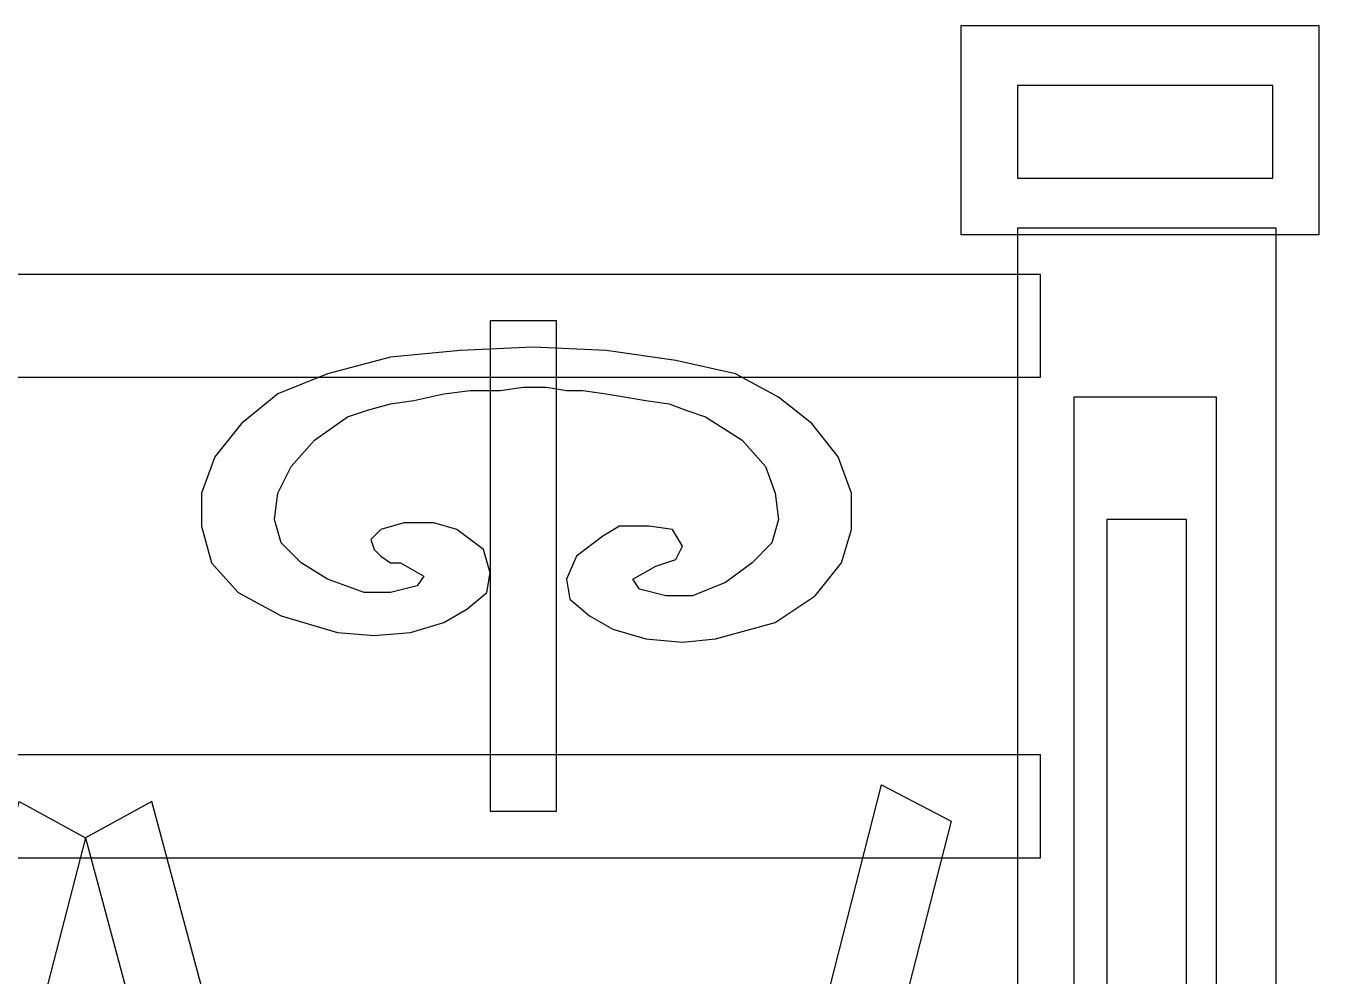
# Model space of a CAD drawing. Header units: centimetres. Extents: x -63 to 58, y -76 to 38.
# Drawn here: x 27.18 to 58.22, y 15.61 to 38.43 of the extents above; entities that cross this region are included whole.
import ezdxf

# ---------------------------------------------------------------- set-up
doc = ezdxf.new("R2010")
doc.units = ezdxf.units.CM
doc.header["$MEASUREMENT"] = 0
doc.layers.add('layer 1', color=7, linetype='Continuous')

msp = doc.modelspace()

# ---------------------------------------------------------------- linework, layer by layer
at = {"layer": 'layer 1', "color": 108}
for points, knots in [([(49.62038, 38.43261), (49.62038, 38.43261), (58.21617, 38.43261), (58.21617, 38.43261), (58.21617, 38.43261), (58.21617, 38.43261), (58.21617, 33.41839), (58.21617, 33.41839), (58.21617, 33.41839), (58.21617, 33.41839), (49.62038, 33.41839), (49.62038, 33.41839), (49.62038, 33.41839), (49.62038, 33.41839), (49.62038, 38.43261), (49.62038, 38.43261)], [0, 0, 0, 0, 0.25, 0.25, 0.25, 0.25, 0.5, 0.5, 0.5, 0.5, 0.75, 0.75, 0.75, 0.75, 1, 1, 1, 1]), ([(50.97342, 33.57757), (50.97342, 33.57757), (57.18149, 33.57757), (57.18149, 33.57757), (57.18149, 33.57757), (57.18149, 33.57757), (57.18149, -72.83518), (57.18149, -72.83518), (57.18149, -72.83518), (57.18149, -72.83518), (50.97342, -72.83518), (50.97342, -72.83518), (50.97342, -72.83518), (50.97342, -72.83518), (50.97342, 33.57757), (50.97342, 33.57757)], [0, 0, 0, 0, 0.25, 0.25, 0.25, 0.25, 0.5, 0.5, 0.5, 0.5, 0.75, 0.75, 0.75, 0.75, 1, 1, 1, 1]), ([(-55.91687, 32.4633), (-55.91687, 32.4633), (51.53055, 32.4633), (51.53055, 32.4633), (51.53055, 32.4633), (51.53055, 32.4633), (51.53055, 29.99599), (51.53055, 29.99599), (51.53055, 29.99599), (51.53055, 29.99599), (-55.91687, 29.99599), (-55.91687, 29.99599), (-55.91687, 29.99599), (-55.91687, 29.99599), (-55.91687, 32.4633), (-55.91687, 32.4633)], [0, 0, 0, 0, 0.25, 0.25, 0.25, 0.25, 0.5, 0.5, 0.5, 0.5, 0.75, 0.75, 0.75, 0.75, 1, 1, 1, 1]), ([(38.3185, 31.34904), (38.3185, 31.34904), (39.91031, 31.34904), (39.91031, 31.34904), (39.91031, 31.34904), (39.91031, 31.34904), (39.91031, 19.56961), (39.91031, 19.56961), (39.91031, 19.56961), (39.91031, 19.56961), (38.3185, 19.56961), (38.3185, 19.56961), (38.3185, 19.56961), (38.3185, 19.56961), (38.3185, 31.34904), (38.3185, 31.34904)], [0, 0, 0, 0, 0.25, 0.25, 0.25, 0.25, 0.5, 0.5, 0.5, 0.5, 0.75, 0.75, 0.75, 0.75, 1, 1, 1, 1]), ([(45.24289, 29.51845), (45.24289, 29.51845), (46.0388, 28.88172), (46.0388, 28.88172), (46.0388, 28.88172), (46.0388, 28.88172), (46.67552, 28.08582), (46.67552, 28.08582), (46.67552, 28.08582), (46.67552, 28.08582), (46.99388, 27.21032), (46.99388, 27.21032), (46.99388, 27.21032), (46.99388, 27.21032), (46.99388, 26.33482), (46.99388, 26.33482), (46.99388, 26.33482), (46.99388, 26.33482), (46.75511, 25.53891), (46.75511, 25.53891), (46.75511, 25.53891), (46.75511, 25.53891), (46.11839, 24.74301), (46.11839, 24.74301), (46.11839, 24.74301), (46.11839, 24.74301), (45.1633, 24.10628), (45.1633, 24.10628), (45.1633, 24.10628), (45.1633, 24.10628), (43.73067, 23.70833), (43.73067, 23.70833), (43.73067, 23.70833), (43.73067, 23.70833), (42.93476, 23.62874), (42.93476, 23.62874), (42.93476, 23.62874), (42.93476, 23.62874), (42.05926, 23.70833), (42.05926, 23.70833), (42.05926, 23.70833), (42.05926, 23.70833), (41.26336, 23.9471), (41.26336, 23.9471), (41.26336, 23.9471), (41.26336, 23.9471), (40.70622, 24.26546), (40.70622, 24.26546), (40.70622, 24.26546), (40.70622, 24.26546), (40.22868, 24.66342), (40.22868, 24.66342), (40.22868, 24.66342), (40.22868, 24.66342), (40.14909, 25.14096), (40.14909, 25.14096), (40.14909, 25.14096), (40.14909, 25.14096), (40.38786, 25.6981), (40.38786, 25.6981), (40.38786, 25.6981), (40.38786, 25.6981), (41.02458, 26.17564), (41.02458, 26.17564), (41.02458, 26.17564), (41.02458, 26.17564), (41.42254, 26.41441), (41.42254, 26.41441), (41.42254, 26.41441), (41.42254, 26.41441), (42.13885, 26.41441), (42.13885, 26.41441), (42.13885, 26.41441), (42.13885, 26.41441), (42.69599, 26.33482), (42.69599, 26.33482), (42.69599, 26.33482), (42.69599, 26.33482), (42.93476, 25.93687), (42.93476, 25.93687), (42.93476, 25.93687), (42.93476, 25.93687), (42.85517, 25.77769), (42.85517, 25.77769), (42.85517, 25.77769), (42.85517, 25.77769), (42.77558, 25.61851), (42.77558, 25.61851), (42.77558, 25.61851), (42.77558, 25.61851), (42.53681, 25.53891), (42.53681, 25.53891), (42.53681, 25.53891), (42.53681, 25.53891), (42.29803, 25.45932), (42.29803, 25.45932), (42.29803, 25.45932), (42.29803, 25.45932), (41.7409, 25.14096), (41.7409, 25.14096), (41.7409, 25.14096), (41.7409, 25.14096), (41.90008, 24.90219), (41.90008, 24.90219), (41.90008, 24.90219), (41.90008, 24.90219), (42.53681, 24.74301), (42.53681, 24.74301), (42.53681, 24.74301), (42.53681, 24.74301), (43.17353, 24.74301), (43.17353, 24.74301), (43.17353, 24.74301), (43.17353, 24.74301), (43.96944, 25.06137), (43.96944, 25.06137), (43.96944, 25.06137), (43.96944, 25.06137), (44.60616, 25.53891), (44.60616, 25.53891), (44.60616, 25.53891), (44.60616, 25.53891), (45.08371, 26.01646), (45.08371, 26.01646), (45.08371, 26.01646), (45.08371, 26.01646), (45.24289, 26.57359), (45.24289, 26.57359), (45.24289, 26.57359), (45.24289, 26.57359), (45.1633, 27.21032), (45.1633, 27.21032), (45.1633, 27.21032), (45.1633, 27.21032), (44.92453, 27.84704), (44.92453, 27.84704), (44.92453, 27.84704), (44.92453, 27.84704), (44.36739, 28.48377), (44.36739, 28.48377), (44.36739, 28.48377), (44.36739, 28.48377), (43.49189, 29.04091), (43.49189, 29.04091), (43.49189, 29.04091), (43.49189, 29.04091), (43.01435, 29.20009), (43.01435, 29.20009), (43.01435, 29.20009), (43.01435, 29.20009), (42.6164, 29.35927), (42.6164, 29.35927), (42.6164, 29.35927), (42.6164, 29.35927), (42.05926, 29.43886), (42.05926, 29.43886), (42.05926, 29.43886), (42.05926, 29.43886), (41.58172, 29.51845), (41.58172, 29.51845), (41.58172, 29.51845), (41.58172, 29.51845), (41.10417, 29.59804), (41.10417, 29.59804), (41.10417, 29.59804), (41.10417, 29.59804), (40.54704, 29.67763), (40.54704, 29.67763), (40.54704, 29.67763), (40.54704, 29.67763), (40.14909, 29.67763), (40.14909, 29.67763), (40.14909, 29.67763), (40.14909, 29.67763), (39.67154, 29.75722), (39.67154, 29.75722), (39.67154, 29.75722), (39.67154, 29.75722), (39.67154, 29.75722), (39.67154, 29.75722), (39.67154, 29.75722), (39.67154, 29.75722), (39.67154, 29.75722), (39.67154, 29.75722), (39.67154, 29.75722), (39.67154, 29.75722), (39.67154, 29.75722), (39.67154, 29.75722), (39.67154, 29.75722), (39.67154, 29.75722), (39.67154, 29.75722), (39.67154, 29.75722), (39.67154, 29.75722), (39.67154, 29.75722), (39.11441, 29.75722), (39.11441, 29.75722), (39.11441, 29.75722), (39.11441, 29.75722), (38.55727, 29.67763), (38.55727, 29.67763), (38.55727, 29.67763), (38.55727, 29.67763), (37.84096, 29.67763), (37.84096, 29.67763), (37.84096, 29.67763), (37.84096, 29.67763), (37.20423, 29.59804), (37.20423, 29.59804), (37.20423, 29.59804), (37.20423, 29.59804), (36.48791, 29.43886), (36.48791, 29.43886), (36.48791, 29.43886), (36.48791, 29.43886), (35.93078, 29.35927), (35.93078, 29.35927), (35.93078, 29.35927), (35.93078, 29.35927), (35.37364, 29.20009), (35.37364, 29.20009), (35.37364, 29.20009), (35.37364, 29.20009), (34.8961, 29.04091), (34.8961, 29.04091), (34.8961, 29.04091), (34.8961, 29.04091), (34.10019, 28.48377), (34.10019, 28.48377), (34.10019, 28.48377), (34.10019, 28.48377), (33.54306, 27.84704), (33.54306, 27.84704), (33.54306, 27.84704), (33.54306, 27.84704), (33.2247, 27.21032), (33.2247, 27.21032), (33.2247, 27.21032), (33.2247, 27.21032), (33.14511, 26.57359), (33.14511, 26.57359), (33.14511, 26.57359), (33.14511, 26.57359), (33.30429, 26.01646), (33.30429, 26.01646), (33.30429, 26.01646), (33.30429, 26.01646), (33.78183, 25.53891), (33.78183, 25.53891), (33.78183, 25.53891), (33.78183, 25.53891), (34.41856, 25.14096), (34.41856, 25.14096), (34.41856, 25.14096), (34.41856, 25.14096), (35.29405, 24.8226), (35.29405, 24.8226), (35.29405, 24.8226), (35.29405, 24.8226), (35.93078, 24.8226), (35.93078, 24.8226), (35.93078, 24.8226), (35.93078, 24.8226), (36.5675, 24.98178), (36.5675, 24.98178), (36.5675, 24.98178), (36.5675, 24.98178), (36.72669, 25.22055), (36.72669, 25.22055), (36.72669, 25.22055), (36.72669, 25.22055), (36.16955, 25.53891), (36.16955, 25.53891), (36.16955, 25.53891), (36.16955, 25.53891), (35.93078, 25.53891), (35.93078, 25.53891), (35.93078, 25.53891), (35.93078, 25.53891), (35.69201, 25.6981), (35.69201, 25.6981), (35.69201, 25.6981), (35.69201, 25.6981), (35.53283, 25.85728), (35.53283, 25.85728), (35.53283, 25.85728), (35.53283, 25.85728), (35.45324, 26.09605), (35.45324, 26.09605), (35.45324, 26.09605), (35.45324, 26.09605), (35.69201, 26.33482), (35.69201, 26.33482), (35.69201, 26.33482), (35.69201, 26.33482), (36.24914, 26.494), (36.24914, 26.494), (36.24914, 26.494), (36.24914, 26.494), (36.96546, 26.494), (36.96546, 26.494), (36.96546, 26.494), (36.96546, 26.494), (37.52259, 26.33482), (37.52259, 26.33482), (37.52259, 26.33482), (37.52259, 26.33482), (38.15932, 25.85728), (38.15932, 25.85728), (38.15932, 25.85728), (38.15932, 25.85728), (38.3185, 25.30014), (38.3185, 25.30014), (38.3185, 25.30014), (38.3185, 25.30014), (38.23891, 24.8226), (38.23891, 24.8226), (38.23891, 24.8226), (38.23891, 24.8226), (37.76137, 24.42465), (37.76137, 24.42465), (37.76137, 24.42465), (37.76137, 24.42465), (37.20423, 24.10628), (37.20423, 24.10628), (37.20423, 24.10628), (37.20423, 24.10628), (36.40832, 23.86751), (36.40832, 23.86751), (36.40832, 23.86751), (36.40832, 23.86751), (35.53283, 23.78792), (35.53283, 23.78792), (35.53283, 23.78792), (35.53283, 23.78792), (34.65733, 23.86751), (34.65733, 23.86751), (34.65733, 23.86751), (34.65733, 23.86751), (33.30429, 24.26546), (33.30429, 24.26546), (33.30429, 24.26546), (33.30429, 24.26546), (32.26961, 24.8226), (32.26961, 24.8226), (32.26961, 24.8226), (32.26961, 24.8226), (31.63288, 25.53891), (31.63288, 25.53891), (31.63288, 25.53891), (31.63288, 25.53891), (31.39411, 26.41441), (31.39411, 26.41441), (31.39411, 26.41441), (31.39411, 26.41441), (31.39411, 27.21032), (31.39411, 27.21032), (31.39411, 27.21032), (31.39411, 27.21032), (31.71247, 28.08582), (31.71247, 28.08582), (31.71247, 28.08582), (31.71247, 28.08582), (32.3492, 28.88172), (32.3492, 28.88172), (32.3492, 28.88172), (32.3492, 28.88172), (33.2247, 29.59804), (33.2247, 29.59804), (33.2247, 29.59804), (33.2247, 29.59804), (34.41856, 30.07558), (34.41856, 30.07558), (34.41856, 30.07558), (34.41856, 30.07558), (35.93078, 30.47354), (35.93078, 30.47354), (35.93078, 30.47354), (35.93078, 30.47354), (37.60218, 30.63272), (37.60218, 30.63272), (37.60218, 30.63272), (37.60218, 30.63272), (39.35318, 30.71231), (39.35318, 30.71231), (39.35318, 30.71231), (39.35318, 30.71231), (41.10417, 30.63272), (41.10417, 30.63272), (41.10417, 30.63272), (41.10417, 30.63272), (42.77558, 30.39395), (42.77558, 30.39395), (42.77558, 30.39395), (42.77558, 30.39395), (44.20821, 30.07558), (44.20821, 30.07558), (44.20821, 30.07558), (44.20821, 30.07558), (45.24289, 29.51845), (45.24289, 29.51845)], [0, 0, 0, 0, 0.01, 0.01, 0.01, 0.01, 0.02, 0.02, 0.02, 0.02, 0.03, 0.03, 0.03, 0.03, 0.04, 0.04, 0.04, 0.04, 0.05, 0.05, 0.05, 0.05, 0.06, 0.06, 0.06, 0.06, 0.07, 0.07, 0.07, 0.07, 0.08, 0.08, 0.08, 0.08, 0.09, 0.09, 0.09, 0.09, 0.1, 0.1, 0.1, 0.1, 0.11, 0.11, 0.11, 0.11, 0.12, 0.12, 0.12, 0.12, 0.13, 0.13, 0.13, 0.13, 0.14, 0.14, 0.14, 0.14, 0.15, 0.15, 0.15, 0.15, 0.16, 0.16, 0.16, 0.16, 0.17, 0.17, 0.17, 0.17, 0.18, 0.18, 0.18, 0.18, 0.19, 0.19, 0.19, 0.19, 0.2, 0.2, 0.2, 0.2, 0.21, 0.21, 0.21, 0.21, 0.22, 0.22, 0.22, 0.22, 0.23, 0.23, 0.23, 0.23, 0.24, 0.24, 0.24, 0.24, 0.25, 0.25, 0.25, 0.25, 0.26, 0.26, 0.26, 0.26, 0.27, 0.27, 0.27, 0.27, 0.28, 0.28, 0.28, 0.28, 0.29, 0.29, 0.29, 0.29, 0.3, 0.3, 0.3, 0.3, 0.31, 0.31, 0.31, 0.31, 0.32, 0.32, 0.32, 0.32, 0.33, 0.33, 0.33, 0.33, 0.34, 0.34, 0.34, 0.34, 0.35, 0.35, 0.35, 0.35, 0.36, 0.36, 0.36, 0.36, 0.37, 0.37, 0.37, 0.37, 0.38, 0.38, 0.38, 0.38, 0.39, 0.39, 0.39, 0.39, 0.4, 0.4, 0.4, 0.4, 0.41, 0.41, 0.41, 0.41, 0.42, 0.42, 0.42, 0.42, 0.43, 0.43, 0.43, 0.43, 0.44, 0.44, 0.44, 0.44, 0.45, 0.45, 0.45, 0.45, 0.46, 0.46, 0.46, 0.46, 0.47, 0.47, 0.47, 0.47, 0.48, 0.48, 0.48, 0.48, 0.49, 0.49, 0.49, 0.49, 0.5, 0.5, 0.5, 0.5, 0.51, 0.51, 0.51, 0.51, 0.52, 0.52, 0.52, 0.52, 0.53, 0.53, 0.53, 0.53, 0.54, 0.54, 0.54, 0.54, 0.55, 0.55, 0.55, 0.55, 0.56, 0.56, 0.56, 0.56, 0.57, 0.57, 0.57, 0.57, 0.58, 0.58, 0.58, 0.58, 0.59, 0.59, 0.59, 0.59, 0.6, 0.6, 0.6, 0.6, 0.61, 0.61, 0.61, 0.61, 0.62, 0.62, 0.62, 0.62, 0.63, 0.63, 0.63, 0.63, 0.64, 0.64, 0.64, 0.64, 0.65, 0.65, 0.65, 0.65, 0.66, 0.66, 0.66, 0.66, 0.67, 0.67, 0.67, 0.67, 0.68, 0.68, 0.68, 0.68, 0.69, 0.69, 0.69, 0.69, 0.7, 0.7, 0.7, 0.7, 0.71, 0.71, 0.71, 0.71, 0.72, 0.72, 0.72, 0.72, 0.73, 0.73, 0.73, 0.73, 0.74, 0.74, 0.74, 0.74, 0.75, 0.75, 0.75, 0.75, 0.76, 0.76, 0.76, 0.76, 0.77, 0.77, 0.77, 0.77, 0.78, 0.78, 0.78, 0.78, 0.79, 0.79, 0.79, 0.79, 0.8, 0.8, 0.8, 0.8, 0.81, 0.81, 0.81, 0.81, 0.82, 0.82, 0.82, 0.82, 0.83, 0.83, 0.83, 0.83, 0.84, 0.84, 0.84, 0.84, 0.85, 0.85, 0.85, 0.85, 0.86, 0.86, 0.86, 0.86, 0.87, 0.87, 0.87, 0.87, 0.88, 0.88, 0.88, 0.88, 0.89, 0.89, 0.89, 0.89, 0.9, 0.9, 0.9, 0.9, 0.91, 0.91, 0.91, 0.91, 0.92, 0.92, 0.92, 0.92, 0.93, 0.93, 0.93, 0.93, 0.94, 0.94, 0.94, 0.94, 0.95, 0.95, 0.95, 0.95, 0.96, 0.96, 0.96, 0.96, 0.97, 0.97, 0.97, 0.97, 0.98, 0.98, 0.98, 0.98, 0.99, 0.99, 0.99, 0.99, 1, 1, 1, 1]), ([(-55.6781, 20.92265), (-55.6781, 20.92265), (51.53055, 20.92265), (51.53055, 20.92265), (51.53055, 20.92265), (51.53055, 20.92265), (51.53055, 18.45534), (51.53055, 18.45534), (51.53055, 18.45534), (51.53055, 18.45534), (-55.6781, 18.45534), (-55.6781, 18.45534), (-55.6781, 18.45534), (-55.6781, 18.45534), (-55.6781, 20.92265), (-55.6781, 20.92265)], [0, 0, 0, 0, 0.25, 0.25, 0.25, 0.25, 0.5, 0.5, 0.5, 0.5, 0.75, 0.75, 0.75, 0.75, 1, 1, 1, 1]), ([(8.47199, 19.33084), (8.47199, 19.33084), (10.06381, 20.20634), (10.06381, 20.20634), (10.06381, 20.20634), (10.06381, 20.20634), (29.00639, -53.41505), (29.00639, -53.41505), (29.00639, -53.41505), (29.00639, -53.41505), (27.49417, -54.37014), (27.49417, -54.37014), (27.49417, -54.37014), (27.49417, -54.37014), (8.47199, 19.33084), (8.47199, 19.33084)], [0, 0, 0, 0, 0.25, 0.25, 0.25, 0.25, 0.5, 0.5, 0.5, 0.5, 0.75, 0.75, 0.75, 0.75, 1, 1, 1, 1]), ([(49.38161, 19.33084), (49.38161, 19.33084), (47.7102, 20.20634), (47.7102, 20.20634), (47.7102, 20.20634), (47.7102, 20.20634), (28.9268, -53.49464), (28.9268, -53.49464), (28.9268, -53.49464), (28.9268, -53.49464), (30.51861, -54.37014), (30.51861, -54.37014), (30.51861, -54.37014), (30.51861, -54.37014), (49.38161, 19.33084), (49.38161, 19.33084)], [0, 0, 0, 0, 0.25, 0.25, 0.25, 0.25, 0.5, 0.5, 0.5, 0.5, 0.75, 0.75, 0.75, 0.75, 1, 1, 1, 1]), ([(28.60844, 18.93289), (28.60844, 18.93289), (27.01662, 19.80839), (27.01662, 19.80839), (27.01662, 19.80839), (27.01662, 19.80839), (7.91486, -53.73341), (7.91486, -53.73341), (7.91486, -53.73341), (7.91486, -53.73341), (9.58626, -54.76809), (9.58626, -54.76809), (9.58626, -54.76809), (9.58626, -54.76809), (28.60844, 18.93289), (28.60844, 18.93289)], [0, 0, 0, 0, 0.25, 0.25, 0.25, 0.25, 0.5, 0.5, 0.5, 0.5, 0.75, 0.75, 0.75, 0.75, 1, 1, 1, 1]), ([(28.60844, 18.93289), (28.60844, 18.93289), (30.20025, 19.80839), (30.20025, 19.80839), (30.20025, 19.80839), (30.20025, 19.80839), (49.85915, -53.41505), (49.85915, -53.41505), (49.85915, -53.41505), (49.85915, -53.41505), (48.26734, -54.37014), (48.26734, -54.37014), (48.26734, -54.37014), (48.26734, -54.37014), (28.60844, 18.93289), (28.60844, 18.93289)], [0, 0, 0, 0, 0.25, 0.25, 0.25, 0.25, 0.5, 0.5, 0.5, 0.5, 0.75, 0.75, 0.75, 0.75, 1, 1, 1, 1])]:
    msp.add_open_spline(points, degree=3, knots=knots, dxfattribs=at)
at = {"layer": 'layer 1', "color": 253}
for points in [[(50.97342, 36.99997), (50.97342, 36.99997), (57.1019, 36.99997), (57.1019, 36.99997), (57.1019, 36.99997), (57.1019, 36.99997), (57.1019, 34.77143), (57.1019, 34.77143), (57.1019, 34.77143), (57.1019, 34.77143), (50.97342, 34.77143), (50.97342, 34.77143), (50.97342, 34.77143), (50.97342, 34.77143), (50.97342, 36.99997), (50.97342, 36.99997)], [(53.12237, 26.57359), (53.12237, 26.57359), (55.03254, 26.57359), (55.03254, 26.57359), (55.03254, 26.57359), (55.03254, 26.57359), (55.03254, -66.06997), (55.03254, -66.06997), (55.03254, -66.06997), (55.03254, -66.06997), (53.12237, -66.06997), (53.12237, -66.06997), (53.12237, -66.06997), (53.12237, -66.06997), (53.12237, 26.57359), (53.12237, 26.57359)]]:
    msp.add_open_spline(points, degree=3, knots=[0, 0, 0, 0, 0.25, 0.25, 0.25, 0.25, 0.5, 0.5, 0.5, 0.5, 0.75, 0.75, 0.75, 0.75, 1, 1, 1, 1], dxfattribs=at)
at = {"layer": 'layer 1', "color": 252}
msp.add_open_spline([(52.32646, 29.51845), (52.32646, 29.51845), (55.74886, 29.51845), (55.74886, 29.51845), (55.74886, 29.51845), (55.74886, 29.51845), (55.74886, -69.25359), (55.74886, -69.25359), (55.74886, -69.25359), (55.74886, -69.25359), (52.32646, -69.25359), (52.32646, -69.25359), (52.32646, -69.25359), (52.32646, -69.25359), (52.32646, 29.51845), (52.32646, 29.51845)], degree=3, knots=[0, 0, 0, 0, 0.25, 0.25, 0.25, 0.25, 0.5, 0.5, 0.5, 0.5, 0.75, 0.75, 0.75, 0.75, 1, 1, 1, 1], dxfattribs=at)

doc.saveas('drawing.dxf')
